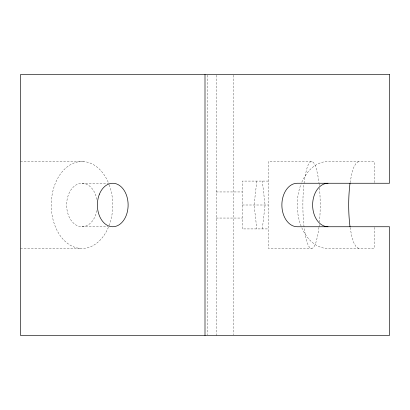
<?xml version="1.0" encoding="UTF-8"?>
<svg xmlns="http://www.w3.org/2000/svg" width="410" height="410" viewBox="0 0 410 410"><rect width="100%" height="100%" fill="white"/><g stroke="black" fill="none" stroke-linecap="round" stroke-linejoin="round"><path stroke-width="0.31" stroke-dasharray="2.05 1.54" d="M256.824 181.082L254.072 205L256.824 228.918M262.323 228.918L265.075 205L262.323 181.082M304.041 183.255L305.419 174.25L307.213 167.341A45.069 8.805 90 0 1 315.874 167.341L317.668 174.25L319.047 183.255M318.954 227.345L317.668 235.75L315.874 242.658A45.069 8.805 -90 0 1 307.213 242.658L305.419 235.75L304.133 227.345M350.114 182.655L351.631 174.25L353.748 167.341L356.213 162.995L358.853 161.514M20.5 161.555L83.317 161.555M311.544 161.514L268.376 161.514L268.376 248.486L311.544 248.486M268.376 181.082L242.284 181.082L242.284 228.918L268.376 228.918M82 183.255L108.266 183.255M216.193 191.952L242.284 191.952M242.284 205L268.376 205M216.193 218.048L242.284 218.048M82 226.745L108.266 226.745M20.5 248.445L80.683 248.445M358.853 248.486L356.213 247.004L353.748 242.658L351.631 235.75L350.114 227.345M374.202 182.619L374.202 161.514L328 161.514A43.486 30.75 90 0 0 301.37 183.255M374.202 227.381L374.202 248.486L328 248.486A43.486 30.75 90 0 1 301.622 227.35M233.587 75.179L233.587 334.821M216.193 75.179L216.193 335.462M207.496 75.179L207.496 334.821M108.44 227.207A43.486 30.75 90 0 1 61.828 237.82A43.486 30.75 90 0 1 62.771 171.067A43.486 30.75 90 0 1 109.045 184.305M109.265 184.889A43.486 30.75 90 0 1 108.676 226.627M96.852 210.627A21.745 15.375 90 0 1 73.18 222.809A21.745 15.375 90 0 1 73.18 187.191A21.745 15.375 90 0 1 96.852 199.373M301.15 226.197A43.486 30.75 90 0 1 301.15 183.803M304.041 226.745A42.789 8.359 90 0 1 303.974 183.829M319.108 183.829A42.789 8.359 90 0 1 319.298 185.597M319.518 188.041A42.789 8.359 90 0 1 319.518 221.959M319.298 224.403A42.789 8.359 90 0 1 319.047 226.745"/><path stroke-width="0.61" d="M350.007 183.255C348.244 197.687 348.244 212.313 350.007 226.745M205 74.538L205 335.462M328 226.745A21.745 15.375 90 0 1 312.625 205A21.745 15.375 90 0 1 328 183.255M389.5 74.538L20.5 74.538L20.5 335.462L389.5 335.462L389.5 226.745L297.25 226.745A21.745 15.375 90 0 1 281.875 205A21.745 15.375 90 0 1 297.25 183.255L389.5 183.255L389.5 74.538M99.435 194.13A21.745 15.375 90 0 0 112.75 226.745A21.745 15.375 90 0 0 126.065 194.13A21.745 15.375 90 0 0 99.435 194.13"/></g></svg>
